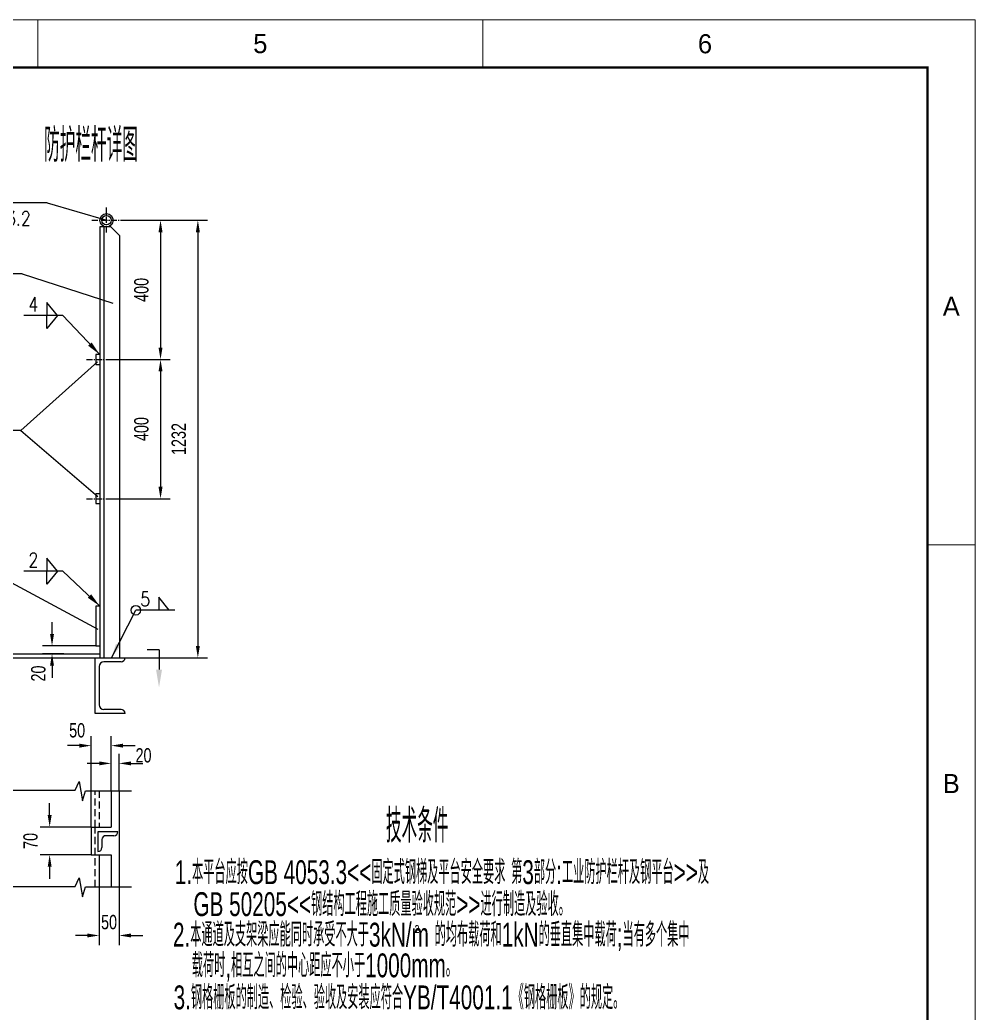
# Model space of a CAD drawing. Extents: x 148 to 221443, y -36682 to 6758.
# Drawn here: x 51688 to 55690, y -32220 to -28058 of the extents above; entities that cross this region are included whole.
import ezdxf
from ezdxf.enums import TextEntityAlignment as Align

# ---------------------------------------------------------------- set-up
doc = ezdxf.new("R2010")
doc.units = 0
doc.header["$LTSCALE"] = 10
doc.header["$MEASUREMENT"] = 0
doc.linetypes.add('CENTERX2', pattern=[4, 2.5, -0.5, 0.5, -0.5])
doc.linetypes.add('HIDDENX2', pattern=[0.75, 0.5, -0.25])
for name, color, linetype in [('2', 4, 'Continuous'), ('3', 255, 'Continuous'), ('9', 6, 'Continuous'), ('CENTER', 1, 'CENTERX2'), ('DIM', 4, 'Continuous')]:
    doc.layers.add(name, color=color, linetype=linetype)
doc.layers.add('2（细实线）', color=3, linetype='Continuous', lineweight=20)
doc.layers.add('图框层', color=7, linetype='Continuous', lineweight=15)
doc.styles.add('HZ', font='ROMS.SHX', dxfattribs={"width": 0.75, "bigfont": 'GBCBIG.SHX'})
doc.styles.get("Standard").update_dxf_attribs({"font": 'wison_e.shx', "width": 0.75, "bigfont": 'wison_c.shx'})
doc.styles.add('XW', font='ROMANS.shx', dxfattribs={"width": 0.85})
doc.dimstyles.new('DIM1', dxfattribs={"dimscale": 20, "dimtxt": 3, "dimasz": 2.5, "dimexe": 2, "dimexo": 0, "dimgap": 1, "dimtad": 0, "dimdec": 0, "dimzin": 0, "dimdsep": 46, "dimtxsty": 'Standard', "dimcen": 2, "dimclrd": 3, "dimclre": 3, "dimclrt": 3, "dimadec": 0, "dimazin": 0, "dimtfac": 0.666667, "dimtdec": 0, "dimtofl": 0, "dimtmove": 2, "dimatfit": 1, "dimfxl": 2, "dimtvp": 1.333333, "dimtolj": 1, "dimtzin": 0, "dimarcsym": 0})

# ---------------------------------------------------------------- blocks, each defined once
blk = doc.blocks.new('*D1904')
at = {"layer": '2', "color": 3, "linetype": 'Continuous', "lineweight": -2}
for p, q in [((52117.2, -28897.8), (52316.9, -28897.8)), ((52276.9, -28947.8), (52276.9, -29431.2)), ((52060.2, -29481.2), (52316.9, -29481.2))]:
    blk.add_line(p, q, dxfattribs=at)
at = {"layer": '2', "color": 3}
for points in [[(52285.3, -28947.8), (52268.6, -28947.8), (52276.9, -28897.8)], [(52268.6, -29431.2), (52285.3, -29431.2), (52276.9, -29481.2)]]:
    blk.add_solid(points, dxfattribs=at)
at = {"layer": 'Defpoints', "color": 0}
for p in [(52117.2, -28897.8), (52060.2, -29481.2), (52276.9, -29481.2)]:
    blk.add_point(p, dxfattribs=at)
at = {"layer": '2', "color": 3, "insert": (52196.9, -29189.5), "char_height": 60, "attachment_point": 5, "rotation": 90}
blk.add_mtext('\\A1;400', dxfattribs=at)
blk = doc.blocks.new('*D1905')
at = {"layer": '2', "color": 3, "linetype": 'Continuous', "lineweight": -2}
for p, q in [((52117.2, -28897.8), (52473.4, -28897.8)), ((52433.4, -28947.8), (52433.4, -30681.2)), ((52128.3, -30731.2), (52473.4, -30731.2))]:
    blk.add_line(p, q, dxfattribs=at)
at = {"layer": '2', "color": 3}
for points in [[(52441.7, -28947.8), (52425, -28947.8), (52433.4, -28897.8)], [(52425, -30681.2), (52441.7, -30681.2), (52433.4, -30731.2)]]:
    blk.add_solid(points, dxfattribs=at)
at = {"layer": 'Defpoints', "color": 0}
for p in [(52117.2, -28897.8), (52128.3, -30731.2), (52433.4, -30731.2)]:
    blk.add_point(p, dxfattribs=at)
at = {"layer": '2', "color": 3, "insert": (52353.4, -29814.5), "char_height": 60, "attachment_point": 5, "rotation": 90}
blk.add_mtext('\\A1;1232', dxfattribs=at)
blk = doc.blocks.new('*D1906')
at = {"layer": '2', "color": 3, "linetype": 'Continuous', "lineweight": -2}
for p, q in [((52060.2, -29481.2), (52316.9, -29481.2)), ((52276.9, -29531.2), (52276.9, -30014.5)), ((52060.2, -30064.5), (52316.9, -30064.5))]:
    blk.add_line(p, q, dxfattribs=at)
at = {"layer": '2', "color": 3}
for points in [[(52285.3, -29531.2), (52268.6, -29531.2), (52276.9, -29481.2)], [(52268.6, -30014.5), (52285.3, -30014.5), (52276.9, -30064.5)]]:
    blk.add_solid(points, dxfattribs=at)
at = {"layer": 'Defpoints', "color": 0}
for p in [(52060.2, -29481.2), (52060.2, -30064.5), (52276.9, -30064.5)]:
    blk.add_point(p, dxfattribs=at)
at = {"layer": '2', "color": 3, "insert": (52196.9, -29772.8), "char_height": 60, "attachment_point": 5, "rotation": 90}
blk.add_mtext('\\A1;400', dxfattribs=at)
blk = doc.blocks.new('*D1907')
at = {"layer": 'Defpoints', "color": 0}
for p in [(52070, -31099.3), (52070, -31288), (51986.6, -31440.3)]:
    blk.add_point(p, dxfattribs=at)
at = {"layer": 'DIM', "color": 3, "lineweight": -2}
for p, q in [((51986.6, -31440.3), (51986.6, -31059.3)), ((52070, -31288), (52070, -31059.3)), ((51936.6, -31099.3), (51886.6, -31099.3)), ((52120, -31099.3), (52170, -31099.3))]:
    blk.add_line(p, q, dxfattribs=at)
at = {"layer": 'DIM', "color": 3}
for points in [[(51936.6, -31107.7), (51936.6, -31091), (51986.6, -31099.3)], [(52120, -31091), (52120, -31107.7), (52070, -31099.3)]]:
    blk.add_solid(points, dxfattribs=at)
at = {"layer": 'DIM', "color": 3, "insert": (51927.6, -31035.5), "char_height": 60, "attachment_point": 5}
blk.add_mtext('\\A1;50', dxfattribs=at)
blk = doc.blocks.new('*D1908')
at = {"layer": 'Defpoints', "color": 0}
for p in [(52020, -31691.2), (52103.3, -31691.2), (52103.3, -31894.8)]:
    blk.add_point(p, dxfattribs=at)
at = {"layer": 'DIM', "color": 3, "lineweight": -2}
for p, q in [((52020, -31691.2), (52020, -31934.8)), ((52103.3, -31691.2), (52103.3, -31934.8)), ((51970, -31894.8), (51920, -31894.8)), ((52153.3, -31894.8), (52203.3, -31894.8))]:
    blk.add_line(p, q, dxfattribs=at)
at = {"layer": 'DIM', "color": 3}
for points in [[(51970, -31903.1), (51970, -31886.5), (52020, -31894.8)], [(52153.3, -31886.5), (52153.3, -31903.1), (52103.3, -31894.8)]]:
    blk.add_solid(points, dxfattribs=at)
at = {"layer": 'DIM', "color": 3, "insert": (52061.3, -31839.1), "char_height": 60, "attachment_point": 5}
blk.add_mtext('\\A1;50', dxfattribs=at)
blk = doc.blocks.new('*D1909')
at = {"layer": 'Defpoints', "color": 0}
for p in [(51986.6, -31440.3), (51812.4, -31557), (51986.6, -31557)]:
    blk.add_point(p, dxfattribs=at)
at = {"layer": 'DIM', "color": 3, "lineweight": -2}
for p, q in [((51812.4, -31390.3), (51812.4, -31340.3)), ((51986.6, -31440.3), (51772.4, -31440.3)), ((51986.6, -31557), (51772.4, -31557)), ((51812.4, -31607), (51812.4, -31657))]:
    blk.add_line(p, q, dxfattribs=at)
at = {"layer": 'DIM', "color": 3}
for points in [[(51804.1, -31390.3), (51820.8, -31390.3), (51812.4, -31440.3)], [(51820.8, -31607), (51804.1, -31607), (51812.4, -31557)]]:
    blk.add_solid(points, dxfattribs=at)
at = {"layer": 'DIM', "color": 3, "insert": (51732.4, -31498.6), "char_height": 60, "attachment_point": 5, "rotation": 90}
blk.add_mtext('\\A1;70', dxfattribs=at)
blk = doc.blocks.new('*D1911')
at = {"layer": 'Defpoints', "color": 0}
for p in [(51822.3, -30714.5), (51871.4, -30714.5), (52005.6, -30681.2)]:
    blk.add_point(p, dxfattribs=at)
at = {"layer": 'DIM', "color": 3, "lineweight": -2}
for p, q in [((51822.3, -30631.2), (51822.3, -30581.2)), ((52005.6, -30681.2), (51782.3, -30681.2)), ((51871.4, -30714.5), (51782.3, -30714.5)), ((51822.3, -30764.5), (51822.3, -30814.5))]:
    blk.add_line(p, q, dxfattribs=at)
at = {"layer": 'DIM', "color": 3}
for points in [[(51814, -30631.2), (51830.7, -30631.2), (51822.3, -30681.2)], [(51830.7, -30764.5), (51814, -30764.5), (51822.3, -30714.5)]]:
    blk.add_solid(points, dxfattribs=at)
at = {"layer": 'DIM', "color": 3, "insert": (51765.1, -30797.2), "char_height": 60, "attachment_point": 5, "rotation": 90}
blk.add_mtext('\\A1;20', dxfattribs=at)
blk = doc.blocks.new('*D1935')
at = {"layer": 'Defpoints', "color": 0}
for p in [(52070, -31173.7), (52070, -31288), (52103.3, -31288)]:
    blk.add_point(p, dxfattribs=at)
at = {"layer": 'DIM', "color": 3, "lineweight": -2}
for p, q in [((52020, -31173.7), (51970, -31173.7)), ((52070, -31288), (52070, -31133.7)), ((52103.3, -31288), (52103.3, -31133.7)), ((52153.3, -31173.7), (52203.3, -31173.7))]:
    blk.add_line(p, q, dxfattribs=at)
at = {"layer": 'DIM', "color": 3}
for points in [[(52020, -31182), (52020, -31165.4), (52070, -31173.7)], [(52153.3, -31165.4), (52153.3, -31182), (52103.3, -31173.7)]]:
    blk.add_solid(points, dxfattribs=at)
at = {"layer": 'DIM', "color": 3, "insert": (52205.7, -31140.3), "char_height": 60, "attachment_point": 5}
blk.add_mtext('\\A1;20', dxfattribs=at)
blk = doc.blocks.new('a2')
for p, q in [((15708.75, 10126.74), (15708.75, 10116.74)), ((15801.92, 10126.74), (15801.92, 10116.74)), ((15905.09, 10016.74), (15895.09, 10016.74))]:
    blk.add_line(p, q)
at = {"layer": '图框层', "ltscale": 10}
blk.add_lwpolyline([(15311.09, 10126.74), (15905.09, 10126.74), (15905.09, 9706.74), (15311.09, 9706.74)], close=True, dxfattribs=at)
at = {"layer": '图框层', "ltscale": 10, "const_width": 0.5}
blk.add_lwpolyline([(15336.09, 10116.74), (15895.09, 10116.74), (15895.09, 9716.74), (15336.09, 9716.74)], close=True, dxfattribs=at)
at = {"style": 'HZ'}
for s, p in [('5', (15755.34, 10121.74)), ('6', (15848.5, 10121.74)), ('A', (15900.09, 10066.74)), ('B', (15900.09, 9966.74))]:
    blk.add_text(s, height=4, dxfattribs=at).set_placement(p, align=Align.MIDDLE)

msp = doc.modelspace()

# ---------------------------------------------------------------- linework, layer by layer
for p, q in [((52022.3015, -28925.7376), (52022.3015, -30731.1542)), ((52069.1585, -28925.7376), (52022.3015, -28925.7376)), ((52038.9682, -28925.7376), (52038.9682, -30731.1542)), ((52069.1585, -28925.7376), (52105.6348, -28962.2139)), ((52105.6348, -28962.2139), (52105.6348, -30731.1542)), ((51552.1437, -30714.4876), (52022.3015, -30714.4876)), ((51554.0309, -30731.1542), (52022.3015, -30731.1542)), ((52003.2864, -30964.4876), (52003.2864, -30731.1542)), ((52022.3015, -30731.1542), (52128.2864, -30731.1542)), ((52111.6197, -30747.8209), (52039.953, -30747.8209)), ((52019.953, -30767.8209), (52019.953, -30927.8209)), ((52128.2864, -30964.4876), (52003.2864, -30964.4876)), ((52111.6197, -30947.8209), (52039.953, -30947.8209)), ((52069.953, -31288.0367), (52069.953, -31440.3127)), ((52103.2864, -31288.0367), (52103.2864, -31691.2336)), ((51986.6197, -31440.3127), (52069.953, -31440.3127)), ((51986.6197, -31440.3127), (51986.6197, -31556.9794)), ((52098.1659, -31459.9539), (52014.8326, -31459.9539)), ((52014.8326, -31459.9539), (52014.8326, -31543.2873)), ((52031.4992, -31493.2873), (52031.4992, -31526.6206)), ((52081.4992, -31476.6206), (52048.1659, -31476.6206)), ((51986.6197, -31556.9794), (52069.953, -31556.9794)), ((52069.953, -31556.9794), (52069.953, -31691.2336))]:
    msp.add_line(p, q)
for points in [[(52022.3015, -29460.3209), (52005.6348, -29460.3209), (52005.6348, -29501.9876), (52022.3015, -29501.9876)], [(52022.3015, -30043.6542), (52005.6348, -30043.6542), (52005.6348, -30085.3209), (52022.3015, -30085.3209)], [(52022.3015, -30514.4876), (52005.6348, -30514.4876), (52005.6348, -30681.1542), (52022.3015, -30681.1542)]]:
    msp.add_lwpolyline(points)
for radius in [27.9167, 19.5833]:
    msp.add_circle((52050.4887, -28897.8209), radius)
for centre, radius, start, end in [((52039.953, -30767.8209), 20, 90, 180), ((52111.6197, -30731.1542), 16.6667, 270, 0), ((52039.953, -30927.8209), 20, 180, 270), ((52111.6197, -30964.4876), 16.6667, 0, 90), ((52081.4992, -31459.9539), 16.6667, 270, 0), ((52048.1659, -31493.2873), 16.6667, 90, 180), ((52014.8326, -31526.6206), 16.6667, 270, 0)]:
    msp.add_arc(centre, radius, start, end)
at = {"layer": '2', "color": 3, "linetype": 'Continuous'}
for p, q in [((51802.5581, -28825.02), (51271.4046, -28825.02)), ((51802.5581, -28825.02), (52050.4887, -28897.8209)), ((51697.187, -29121.9116), (51204.6205, -29121.9116)), ((51697.187, -29121.9116), (52077.2028, -29244.7818)), ((51867.6155, -29296.8029), (51704.7402, -29296.8029)), ((52022.3015, -29460.3209), (51867.6155, -29296.8029)), ((51691.8933, -29778.1901), (52013.4602, -29490.7464)), ((51691.8933, -29778.1901), (51330.4249, -29778.1901)), ((51691.8933, -29778.1901), (52013.8944, -30055.244)), ((51867.6155, -30367.6362), (51704.7402, -30367.6362)), ((52022.3015, -30514.4876), (51867.6155, -30367.6362)), ((51632.9355, -30405.9745), (52014.4595, -30611.2846)), ((52071.7533, -30731.1542), (52173.5098, -30532.0876)), ((52336.3851, -30532.0876), (52173.5098, -30532.0876)), ((52270.67, -30698.0784), (52270.67, -30780.3985))]:
    msp.add_line(p, q, dxfattribs=at)
at = {"layer": '2', "color": 7, "linetype": 'Continuous'}
for p, q in [((51801.2096, -29242.1885), (51801.2096, -29296.8029)), ((51844.9443, -29296.8029), (51801.2096, -29242.1885)), ((51801.2096, -29351.4173), (51801.2096, -29296.8029)), ((51844.9443, -29296.8029), (51801.2096, -29351.4173)), ((51801.2096, -30313.0218), (51801.2096, -30367.6362)), ((51844.9443, -30367.6362), (51801.2096, -30313.0218)), ((51801.2096, -30422.2507), (51801.2096, -30367.6362)), ((51844.9443, -30367.6362), (51801.2096, -30422.2507)), ((52313.7139, -30532.0876), (52269.9792, -30477.4732)), ((52269.9792, -30477.4732), (52269.9792, -30532.0876)), ((52270.67, -30698.0784), (52220.7533, -30698.0784))]:
    msp.add_line(p, q, dxfattribs=at)
msp.add_lwpolyline([(52313.7139, -30532.0876), (52269.9792, -30532.0876)], dxfattribs=at)
at = {"layer": '2', "color": 3, "linetype": 'Continuous'}
msp.add_circle((52173.5098, -30532.0876), 20, dxfattribs=at)
for points in [[(51988.3331, -29409.8615), (51973.804, -29423.6059), (52022.3015, -29460.3209)], [(51986.3921, -30465.3906), (51972.4098, -30479.6908), (52022.3015, -30514.4876)], [(52107.9665, -30682.2809), (52090.1582, -30673.1779), (52071.7533, -30731.1542)], [(52283.17, -30780.3985), (52258.17, -30780.3985), (52270.67, -30855.3985)]]:
    msp.add_solid(points, dxfattribs=at)
at = {"layer": '3', "linetype": 'HIDDENX2', "ltscale": 6}
for p, q in [((52003.2864, -31440.3127), (52003.2864, -31288.0367)), ((52019.953, -31288.0367), (52019.953, -31440.3127)), ((52003.2864, -31556.9794), (52003.2864, -31440.3127)), ((52003.2864, -31691.2336), (52003.2864, -31556.9794))]:
    msp.add_line(p, q, dxfattribs=at)
at = {"layer": '3', "ltscale": 6}
msp.add_line((52019.953, -31556.9794), (52019.953, -31691.2336), dxfattribs=at)
at = {"layer": '9', "linetype": 'Continuous'}
for points in [[(51562.7978, -31286.3596), (51918.6618, -31286.3596), (51935.4444, -31249.4639), (51950.5489, -31329.9637), (51962.2968, -31288.0367), (52154.7115, -31288.0367)], [(51561.1208, -31689.5565), (51918.6618, -31689.5565), (51935.4444, -31652.6607), (51950.5489, -31733.1606), (51962.2968, -31691.2336), (52154.7115, -31691.2336)]]:
    msp.add_lwpolyline(points, dxfattribs=at)
at = {"layer": 'CENTER'}
for p, q in [((52050.4887, -28948.902), (52050.4887, -28841.8373)), ((51989.2723, -28897.8209), (52117.1553, -28897.8209)), ((51967.2359, -29481.1542), (52060.1635, -29481.1542)), ((51967.2359, -30064.4876), (52060.1635, -30064.4876))]:
    msp.add_line(p, q, dxfattribs=at)

# ---------------------------------------------------------------- block references
at = {"layer": '2（细实线）', "xscale": 20, "yscale": 20, "zscale": 20}
msp.add_blockref('a2', (-262411.7048, -230592.8857), dxfattribs=at)

# ---------------------------------------------------------------- texts
at = {"layer": '2', "color": 3, "linetype": 'Continuous'}
for s, height, style, width, p in [('防护栏杆详图', 140, 'HZ', 0.65, (51789.1293, -28652.7446)), ('%%C33.7X3.2', 60, 'XW', 0.8, (51403.7866, -28920.3095)), ('技术条件', 140, 'HZ', 0.65, (53221.2847, -31505.435)), ('1.本平台应按GB 4053.3<<固定式钢梯及平台安全要求 第3部分:工业防护栏杆及钢平台>>及', 100, 'HZ', 0.65, (52336.6175, -31679.506)), ('GB 50205<<钢结构工程施工质量验收规范>>进行制造及验收。', 100, 'HZ', 0.65, (52414.7132, -31813.5486)), ('2.本通道及支架梁应能同时承受不大于3kN/m 的均布载荷和1kN的垂直集中载荷;当有多个集中', 100, 'HZ', 0.65, (52329.0011, -31941.4271)), ('2', 30, 'XW', 0.8, (53341.5834, -31882.5889)), ('载荷时,相互之间的中心距应不小于1000mm。', 100, 'HZ', 0.65, (52407.9543, -32070.0346)), ('3.钢格栅板的制造、检验、验收及安装应符合YB/T4001.1《钢格栅板》的规定。', 100, 'HZ', 0.65, (52331.676, -32204.1998))]:
    msp.add_text(s, height=height, dxfattribs=dict(at, style=style, width=width)).set_placement(p)
at = {"layer": '2', "color": 3, "linetype": 'Continuous', "style": 'XW', "width": 0.8}
for s, p in [('4', (51764.7369, -29250.1412)), ('2', (51764.7369, -30320.9745)), ('5', (52233.5065, -30485.4259))]:
    msp.add_text(s, height=60, dxfattribs=at).set_placement(p, align=Align.MIDDLE_RIGHT)

# ---------------------------------------------------------------- dimensions: what is measured, and where the dimension line sits
at = {"layer": '2', "color": 3, "linetype": 'Continuous'}
for base, p1, p2, text, picture, middle in [((52276.9234, -29481.1542), (52117.1553, -28897.8209), (52060.1635, -29481.1542), '400', '*D1904', (52196.9234, -29189.4876)), ((52433.366, -30731.1542), (52117.1553, -28897.8209), (52128.2864, -30731.1542), '1232', '*D1905', (52353.366, -29814.4876)), ((52276.9234, -30064.4876), (52060.1635, -29481.1542), (52060.1635, -30064.4876), '400', '*D1906', (52196.9234, -29772.8209))]:
    dim = msp.add_linear_dim(base=base, p1=p1, p2=p2, angle=90, text=text, dimstyle='DIM1', dxfattribs=at)
    dim.commit()
    dim.dimension.update_dxf_attribs({"geometry": picture, "text_midpoint": middle})
at = {"layer": 'DIM'}
dim = msp.add_linear_dim(base=(51822.344, -30714.4876), p1=(52005.6348, -30681.1542), p2=(51871.3735, -30714.4876), angle=90, text='20', dimstyle='DIM1', override={"dimtxsty": 'Standard'}, dxfattribs=at)
dim.commit()
dim.dimension.update_dxf_attribs({"geometry": '*D1911', "text_midpoint": (51765.1428, -30797.2466), "dimtype": 160})
for base, p1, p2, picture, middle in [((52069.953, -31099.3433), (51986.6197, -31440.3127), (52069.953, -31288.0367), '*D1907', (51927.5575, -31035.5066)), ((52103.2864, -31894.8158), (52019.953, -31691.2336), (52103.2864, -31691.2336), '*D1908', (52061.3252, -31839.0768))]:
    dim = msp.add_linear_dim(base=base, p1=p1, p2=p2, text='50', dimstyle='DIM1', dxfattribs=at)
    dim.commit()
    dim.dimension.update_dxf_attribs({"geometry": picture, "text_midpoint": middle, "dimtype": 160})
dim = msp.add_linear_dim(base=(52069.953, -31173.69), p1=(52103.2864, -31288.0367), p2=(52069.953, -31288.0367), text='20', dimstyle='DIM1', override={"dimtxsty": 'Standard'}, dxfattribs=at)
dim.commit()
dim.dimension.update_dxf_attribs({"geometry": '*D1935', "text_midpoint": (52205.6951, -31140.3015), "dimtype": 160})
dim = msp.add_linear_dim(base=(51812.4407, -31556.9794), p1=(51986.6197, -31440.3127), p2=(51986.6197, -31556.9794), angle=90, text='70', dimstyle='DIM1', override={"dimtxsty": 'Standard'}, dxfattribs=at)
dim.commit()
dim.dimension.update_dxf_attribs({"geometry": '*D1909', "text_midpoint": (51732.4407, -31498.646)})

doc.saveas('drawing.dxf')
